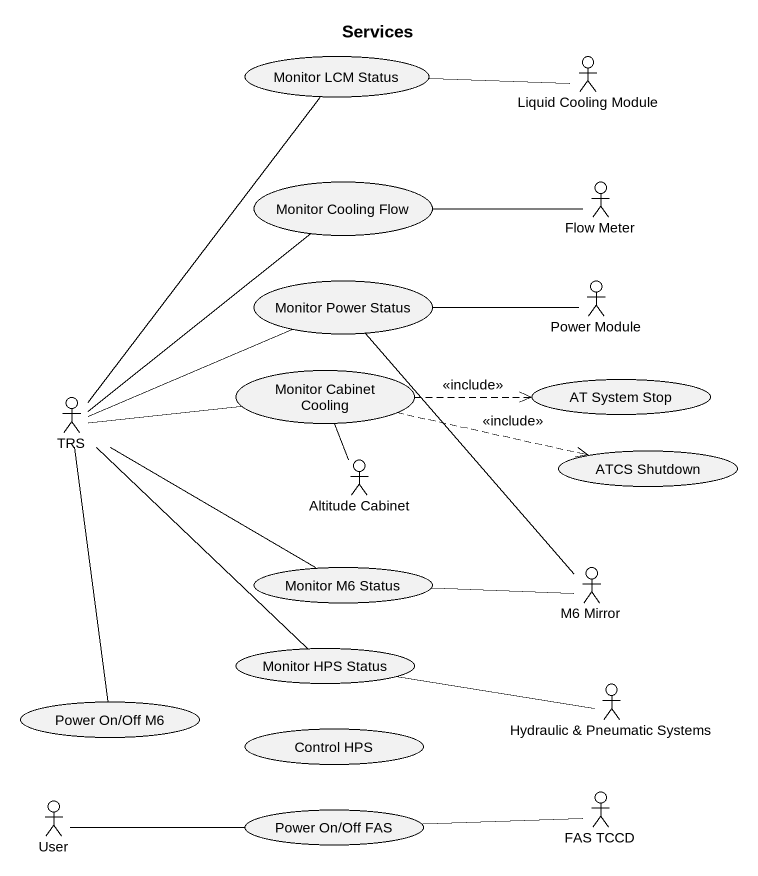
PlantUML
@startuml
title Services
usecase "Monitor LCM Status" as Monitor_LCM_Status
actor "Liquid Cooling Module" as Liquid_Cooling_Module
usecase "Monitor Cooling Flow" as Monitor_Cooling_Flow
actor "Flow Meter" as Flow_Meter
usecase "Monitor Power Status" as Monitor_Power_Status
actor "Power Module" as Power_Module
actor TRS
usecase "Monitor Cabinet Cooling" as Monitor_Cabinet_Cooling
usecase "AT System Stop" as AT_System_Stop
actor "Altitude Cabinet" as Altitude_Cabinet
usecase "ATCS Shutdown" as ATCS_Shutdown
usecase "Monitor M6 Status" as Monitor_M6_Status
actor "M6 Mirror" as M6_Mirror
usecase "Monitor HPS Status" as Monitor_HPS_Status
usecase "Power On/Off M6" as Power_On_Off_M6
actor "Hydraulic & Pneumatic Systems" as Hydraulic_Pneumatic_Systems
usecase "Control HPS" as Control_HPS
actor User
usecase "Power On/Off FAS" as Power_On_Off_FAS
actor "FAS TCCD" as FAS_TCCD
Monitor_LCM_Status -right- Liquid_Cooling_Module
Monitor_Cooling_Flow -right- Flow_Meter
Monitor_Power_Status -right- Power_Module
Monitor_Power_Status -- M6_Mirror
TRS -up- Monitor_LCM_Status
TRS -up- Monitor_Cooling_Flow
TRS -right- Monitor_Power_Status
TRS -right- Monitor_Cabinet_Cooling
TRS -right- Monitor_M6_Status
TRS -- Monitor_HPS_Status
TRS -- Power_On_Off_M6
Monitor_Cabinet_Cooling .right.> AT_System_Stop : <<include>>
Monitor_Cabinet_Cooling -- Altitude_Cabinet
Monitor_Cabinet_Cooling .right.> ATCS_Shutdown : <<include>>
Monitor_M6_Status -right- M6_Mirror
Monitor_HPS_Status -right- Hydraulic_Pneumatic_Systems
User -right- Power_On_Off_FAS
Power_On_Off_FAS -right- FAS_TCCD
@enduml
